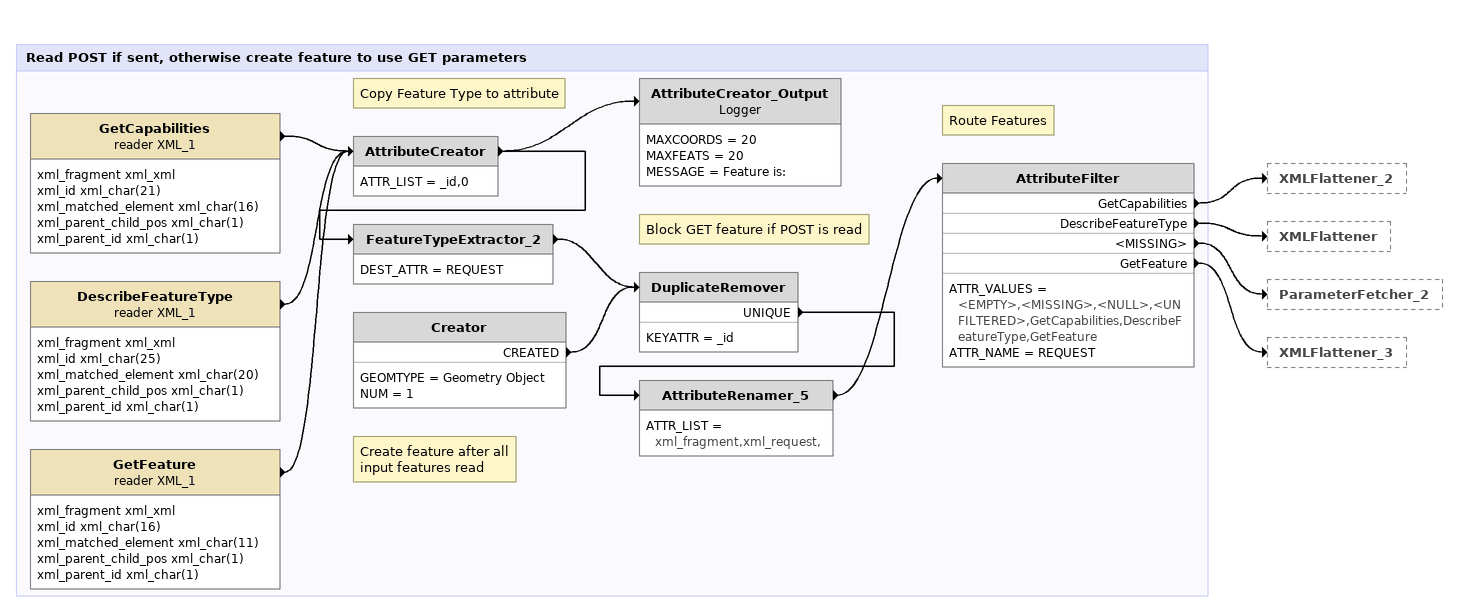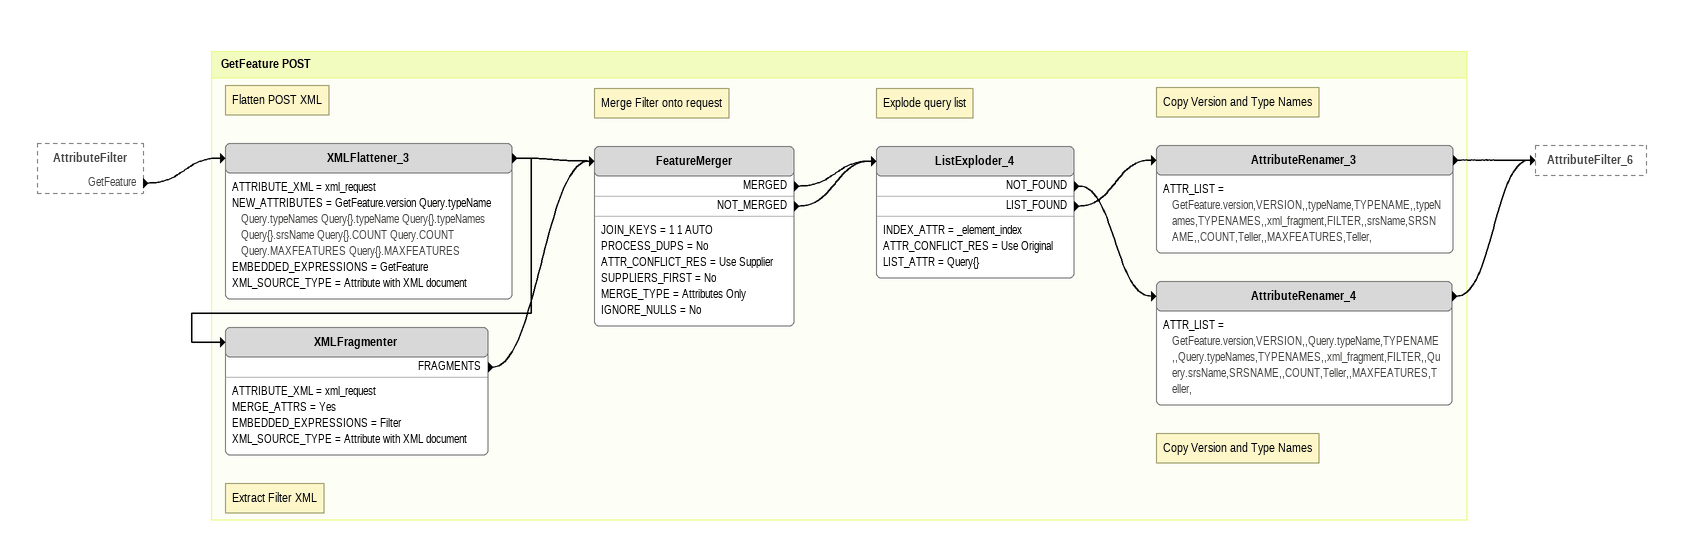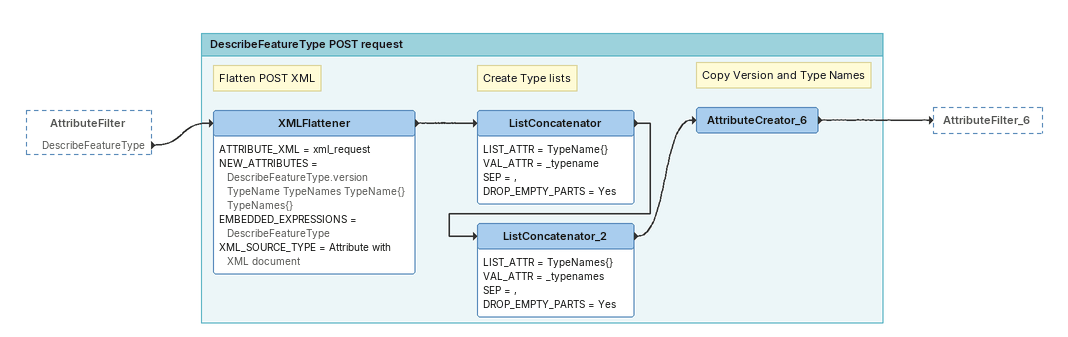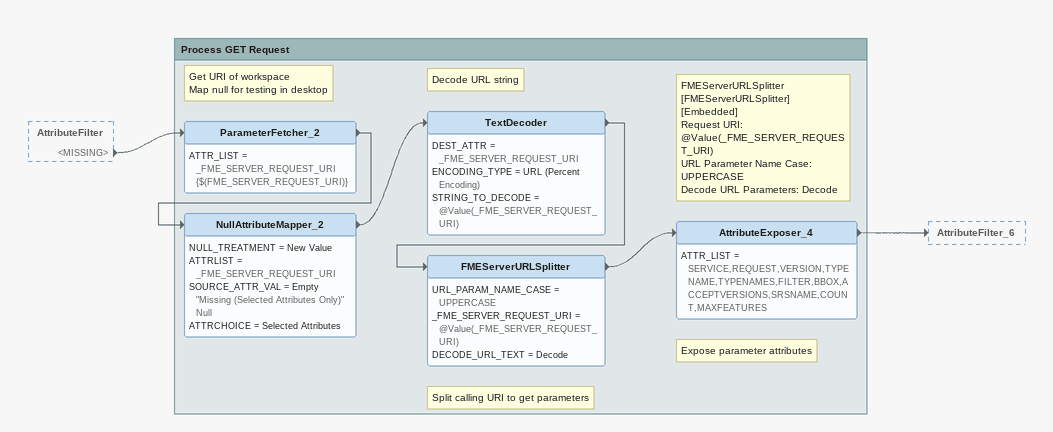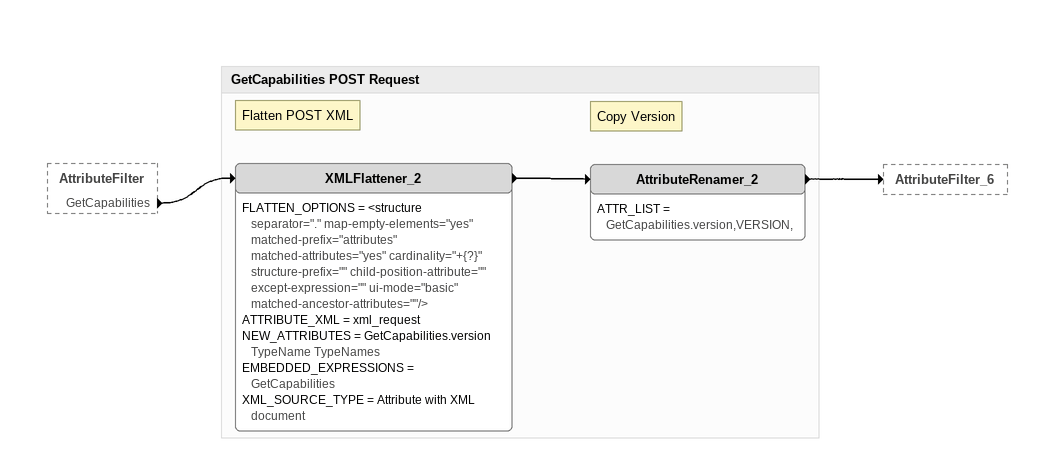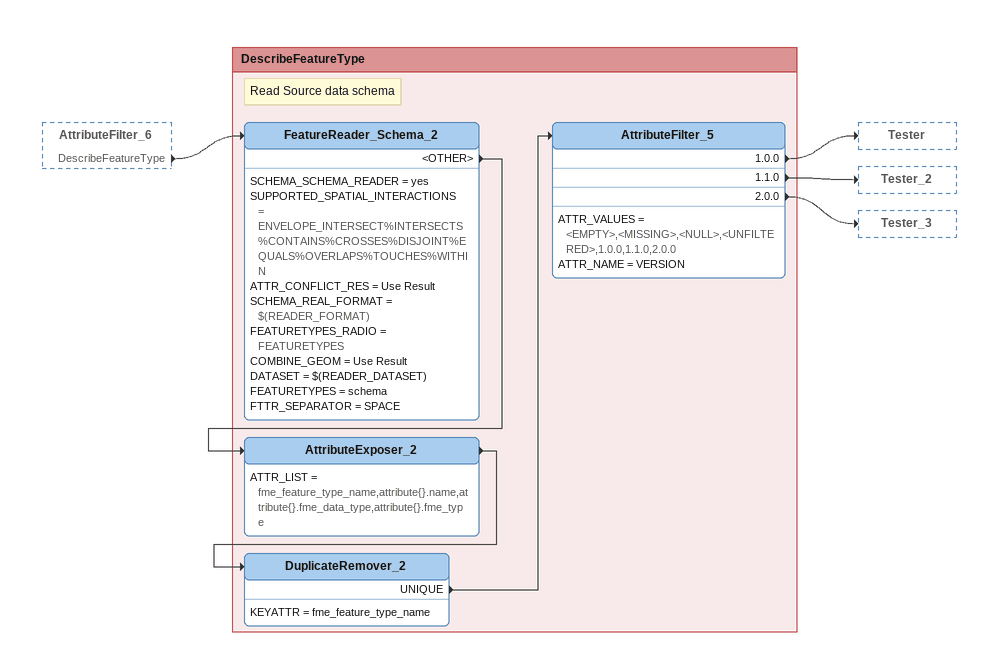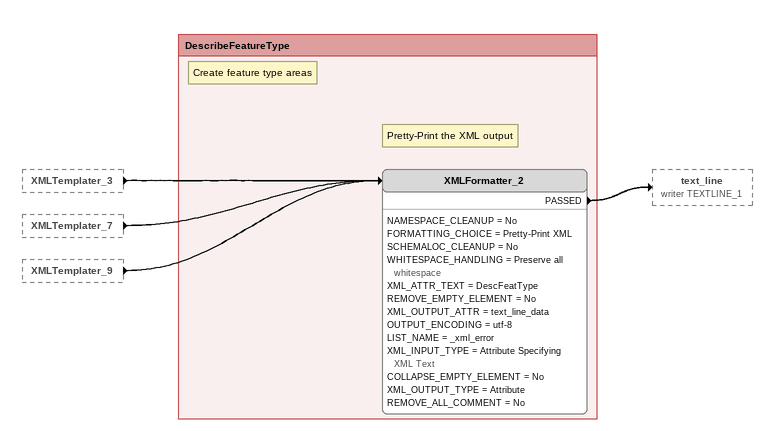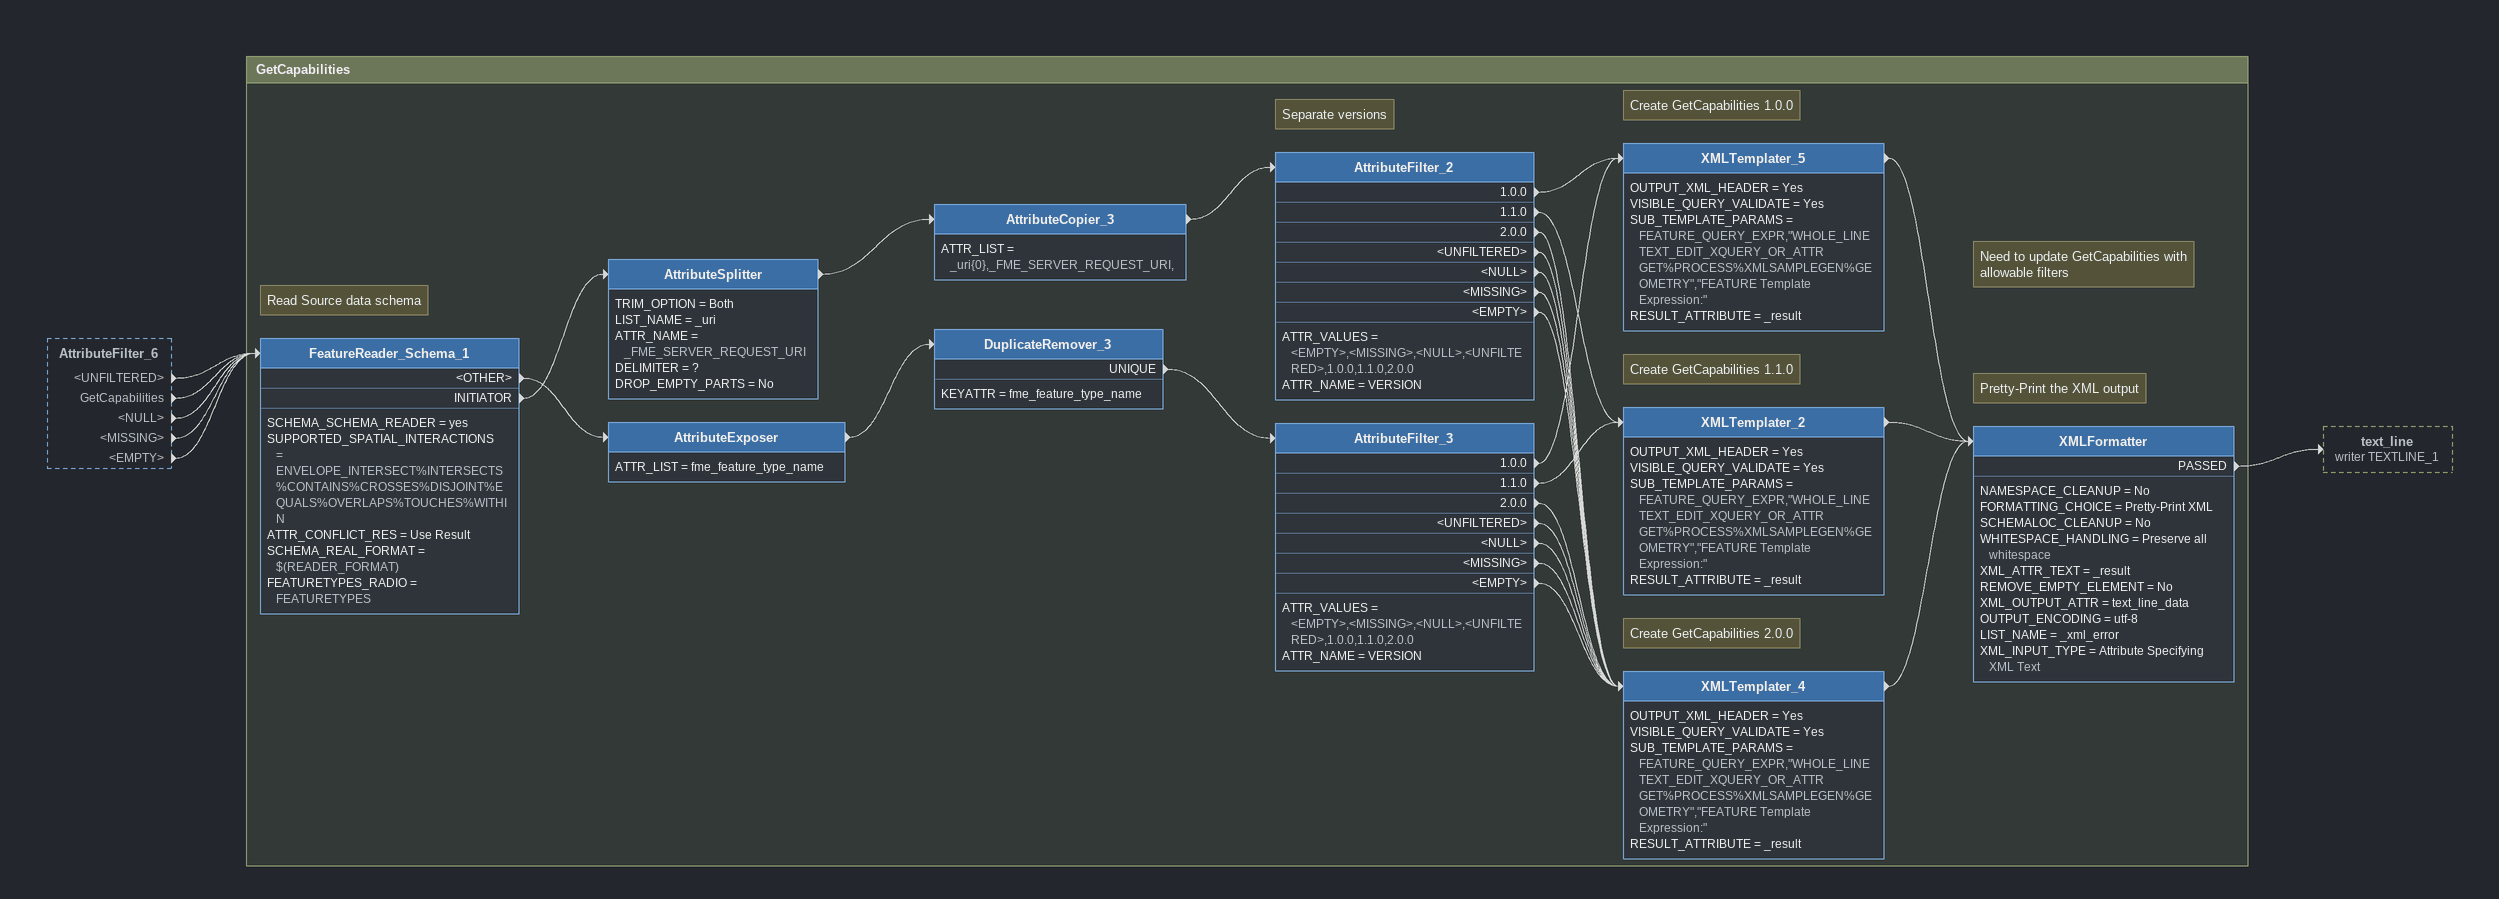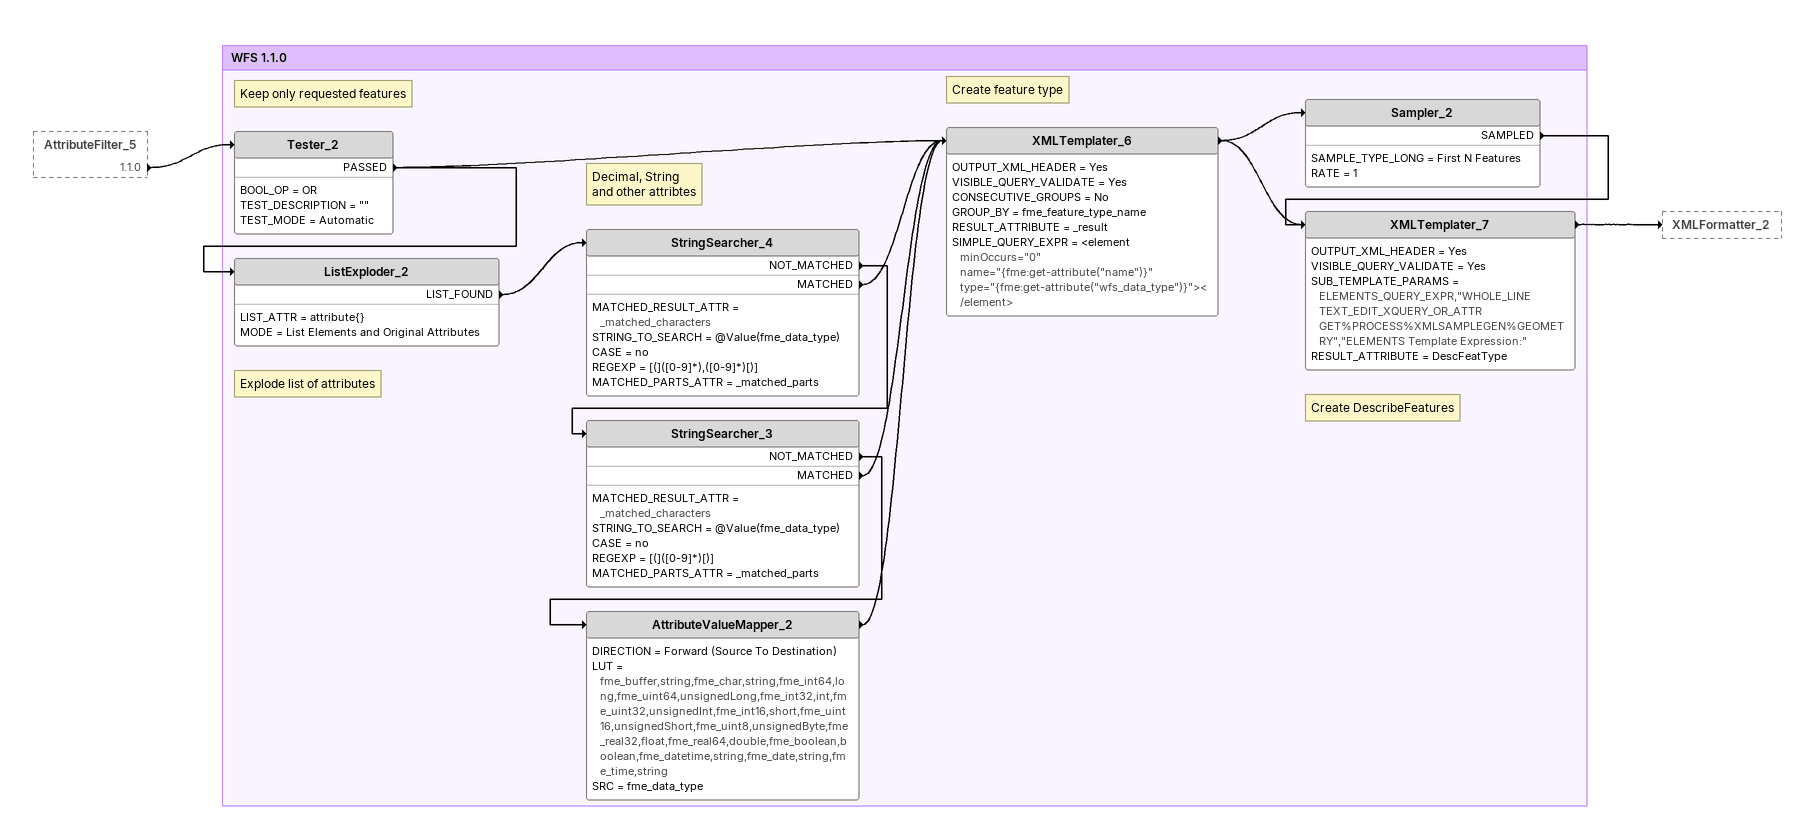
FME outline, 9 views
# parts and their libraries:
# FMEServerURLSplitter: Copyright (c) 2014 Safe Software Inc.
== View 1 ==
Bookmark: Read POST if sent, otherwise create feature to use GET parameters
GetCapabilities (reader XML_1)
    attributes: xml_fragment xml_xml, xml_id xml_char(21), xml_matched_element xml_char(16), xml_parent_child_pos xml_char(1), xml_parent_id xml_char(1)
    -> AttributeCreator
DescribeFeatureType (reader XML_1)
    attributes: xml_fragment xml_xml, xml_id xml_char(25), xml_matched_element xml_char(20), xml_parent_child_pos xml_char(1), xml_parent_id xml_char(1)
    -> AttributeCreator
GetFeature (reader XML_1)
    attributes: xml_fragment xml_xml, xml_id xml_char(16), xml_matched_element xml_char(11), xml_parent_child_pos xml_char(1), xml_parent_id xml_char(1)
    -> AttributeCreator
Note: Copy Feature Type to attribute
AttributeCreator
    ATTR_LIST = _id,0
    -> FeatureTypeExtractor_2
    -> AttributeCreator_Output
AttributeCreator_Output: Logger
    MAXCOORDS = 20
    MAXFEATS = 20
    MESSAGE = Feature is:
FeatureTypeExtractor_2
    DEST_ATTR = REQUEST
    -> DuplicateRemover
Note: Create feature after all / input features read
Creator
    GEOMTYPE = Geometry Object
    NUM = 1
    CREATED -> DuplicateRemover
Note: Block GET feature if POST is read
DuplicateRemover
    KEYATTR = _id
    UNIQUE -> AttributeRenamer_5
AttributeRenamer_5
    ATTR_LIST = xml_fragment,xml_request,
    -> AttributeFilter
Note: Route Features
AttributeFilter
    ATTR_VALUES = <EMPTY>,<MISSING>,<NULL>,<UNFILTERED>,GetCapabilities,DescribeFeatureType,GetFeature
    ATTR_NAME = REQUEST
    GetCapabilities -> XMLFlattener_2
    DescribeFeatureType -> XMLFlattener
    <MISSING> -> ParameterFetcher_2
    GetFeature -> XMLFlattener_3

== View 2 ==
AttributeFilter [outside]
    GetFeature -> XMLFlattener_3

Bookmark: GetFeature POST
Note: Flatten POST XML
XMLFlattener_3
    ATTRIBUTE_XML = xml_request
    NEW_ATTRIBUTES = GetFeature.version Query.typeName Query.typeNames Query{}.typeName Query{}.typeNames Query{}.srsName Query{}.COUNT Query.COUNT Query.MAXFEATURES Query{}.MAXFEATURES
    EMBEDDED_EXPRESSIONS = GetFeature
    XML_SOURCE_TYPE = Attribute with XML document
    -> XMLFragmenter
    -> FeatureMerger
Note: Extract Filter XML
XMLFragmenter
    ATTRIBUTE_XML = xml_request
    MERGE_ATTRS = Yes
    EMBEDDED_EXPRESSIONS = Filter
    XML_SOURCE_TYPE = Attribute with XML document
    FRAGMENTS -> FeatureMerger
Note: Merge Filter onto request
FeatureMerger
    JOIN_KEYS = 1 1 AUTO
    PROCESS_DUPS = No
    ATTR_CONFLICT_RES = Use Supplier
    SUPPLIERS_FIRST = No
    MERGE_TYPE = Attributes Only
    IGNORE_NULLS = No
    MERGED -> ListExploder_4
    NOT_MERGED -> ListExploder_4
Note: Explode query list
ListExploder_4
    INDEX_ATTR = _element_index
    ATTR_CONFLICT_RES = Use Original
    LIST_ATTR = Query{}
    NOT_FOUND -> AttributeRenamer_4
    LIST_FOUND -> AttributeRenamer_3
Note: Copy Version and Type Names
AttributeRenamer_3
    ATTR_LIST = GetFeature.version,VERSION,,typeName,TYPENAME,,typeNames,TYPENAMES,,xml_fragment,FILTER,,srsName,SRSNAME,,COUNT,Teller,,MAXFEATURES,Teller,
    -> AttributeFilter_6
Note: Copy Version and Type Names
AttributeRenamer_4
    ATTR_LIST = GetFeature.version,VERSION,,Query.typeName,TYPENAME,,Query.typeNames,TYPENAMES,,xml_fragment,FILTER,,Query.srsName,SRSNAME,,COUNT,Teller,,MAXFEATURES,Teller,
    -> AttributeFilter_6

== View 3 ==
AttributeFilter [outside]
    DescribeFeatureType -> XMLFlattener

Bookmark: DescribeFeatureType POST request
Note: Flatten POST XML
XMLFlattener
    ATTRIBUTE_XML = xml_request
    NEW_ATTRIBUTES = DescribeFeatureType.version TypeName TypeNames TypeName{} TypeNames{}
    EMBEDDED_EXPRESSIONS = DescribeFeatureType
    XML_SOURCE_TYPE = Attribute with XML document
    -> ListConcatenator
Note: Create Type lists
ListConcatenator
    LIST_ATTR = TypeName{}
    VAL_ATTR = _typename
    SEP = ,
    DROP_EMPTY_PARTS = Yes
    -> ListConcatenator_2
ListConcatenator_2
    LIST_ATTR = TypeNames{}
    VAL_ATTR = _typenames
    SEP = ,
    DROP_EMPTY_PARTS = Yes
    -> AttributeCreator_6
Note: Copy Version and Type Names
AttributeCreator_6
    -> AttributeFilter_6

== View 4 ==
AttributeFilter [outside]
    <MISSING> -> ParameterFetcher_2

Bookmark: Process GET Request
Note: Get URI of workspace / Map null for testing in desktop
ParameterFetcher_2
    ATTR_LIST = _FME_SERVER_REQUEST_URI {$(FME_SERVER_REQUEST_URI)}
    -> NullAttributeMapper_2
NullAttributeMapper_2
    NULL_TREATMENT = New Value
    ATTRLIST = _FME_SERVER_REQUEST_URI
    SOURCE_ATTR_VAL = Empty "Missing (Selected Attributes Only)" Null
    ATTRCHOICE = Selected Attributes
    -> TextDecoder
Note: Decode URL string
TextDecoder
    DEST_ATTR = _FME_SERVER_REQUEST_URI
    ENCODING_TYPE = URL (Percent Encoding)
    STRING_TO_DECODE = @Value(_FME_SERVER_REQUEST_URI)
    -> FMEServerURLSplitter
Note: Split calling URI to get parameters
Note: FMEServerURLSplitter [FMEServerURLSplitter] / [Embedded] / Request URI: @Value(_FME_SERVER_REQUEST_URI) / URL Parameter Name Case: UPPERCASE / Decode URL Parameters: Decode
FMEServerURLSplitter
    URL_PARAM_NAME_CASE = UPPERCASE
    _FME_SERVER_REQUEST_URI = @Value(_FME_SERVER_REQUEST_URI)
    DECODE_URL_TEXT = Decode
    -> AttributeExposer_4
Note: Expose parameter attributes
AttributeExposer_4
    ATTR_LIST = SERVICE,REQUEST,VERSION,TYPENAME,TYPENAMES,FILTER,BBOX,ACCEPTVERSIONS,SRSNAME,COUNT,MAXFEATURES
    -> AttributeFilter_6

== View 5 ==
AttributeFilter [outside]
    GetCapabilities -> XMLFlattener_2

Bookmark: GetCapabilities POST Request
Note: Flatten POST XML
XMLFlattener_2
    FLATTEN_OPTIONS = <structure separator="." map-empty-elements="yes" matched-prefix="attributes" matched-attributes="yes" cardinality="+{?}" structure-prefix="" child-position-attribute="" except-expression="" ui-mode="basic" matched-ancestor-attributes=""/>
    ATTRIBUTE_XML = xml_request
    NEW_ATTRIBUTES = GetCapabilities.version TypeName TypeNames
    EMBEDDED_EXPRESSIONS = GetCapabilities
    XML_SOURCE_TYPE = Attribute with XML document
    -> AttributeRenamer_2
Note: Copy Version
AttributeRenamer_2
    ATTR_LIST = GetCapabilities.version,VERSION,
    -> AttributeFilter_6

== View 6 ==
AttributeFilter_6 [outside]
    DescribeFeatureType -> FeatureReader_Schema_2

Bookmark: DescribeFeatureType
Note: Read Source data schema
FeatureReader_Schema_2
    SCHEMA_SCHEMA_READER = yes
    SUPPORTED_SPATIAL_INTERACTIONS = ENVELOPE_INTERSECT%INTERSECTS%CONTAINS%CROSSES%DISJOINT%EQUALS%OVERLAPS%TOUCHES%WITHIN
    ATTR_CONFLICT_RES = Use Result
    SCHEMA_REAL_FORMAT = $(READER_FORMAT)
    FEATURETYPES_RADIO = FEATURETYPES
    COMBINE_GEOM = Use Result
    DATASET = $(READER_DATASET)
    FEATURETYPES = schema
    FTTR_SEPARATOR = SPACE
    <OTHER> -> AttributeExposer_2
AttributeExposer_2
    ATTR_LIST = fme_feature_type_name,attribute{}.name,attribute{}.fme_data_type,attribute{}.fme_type
    -> DuplicateRemover_2
DuplicateRemover_2
    KEYATTR = fme_feature_type_name
    UNIQUE -> AttributeFilter_5
AttributeFilter_5
    ATTR_VALUES = <EMPTY>,<MISSING>,<NULL>,<UNFILTERED>,1.0.0,1.1.0,2.0.0
    ATTR_NAME = VERSION
    1.0.0 -> Tester
    1.1.0 -> Tester_2
    2.0.0 -> Tester_3

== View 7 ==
XMLTemplater_3 [outside]
    -> XMLFormatter_2
XMLTemplater_7 [outside]
    -> XMLFormatter_2
XMLTemplater_9 [outside]
    -> XMLFormatter_2

Bookmark: DescribeFeatureType
Note: Create feature type areas
Note: Pretty-Print the XML output
XMLFormatter_2
    NAMESPACE_CLEANUP = No
    FORMATTING_CHOICE = Pretty-Print XML
    SCHEMALOC_CLEANUP = No
    WHITESPACE_HANDLING = Preserve all whitespace
    XML_ATTR_TEXT = DescFeatType
    REMOVE_EMPTY_ELEMENT = No
    XML_OUTPUT_ATTR = text_line_data
    OUTPUT_ENCODING = utf-8
    LIST_NAME = _xml_error
    XML_INPUT_TYPE = Attribute Specifying XML Text
    COLLAPSE_EMPTY_ELEMENT = No
    XML_OUTPUT_TYPE = Attribute
    REMOVE_ALL_COMMENT = No
    PASSED -> text_line (writer TEXTLINE_1)

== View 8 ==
AttributeFilter_6 [outside]
    <UNFILTERED> -> FeatureReader_Schema_1
    GetCapabilities -> FeatureReader_Schema_1
    <NULL> -> FeatureReader_Schema_1
    <MISSING> -> FeatureReader_Schema_1
    <EMPTY> -> FeatureReader_Schema_1

Bookmark: GetCapabilities
Note: Read Source data schema
FeatureReader_Schema_1
    SCHEMA_SCHEMA_READER = yes
    SUPPORTED_SPATIAL_INTERACTIONS = ENVELOPE_INTERSECT%INTERSECTS%CONTAINS%CROSSES%DISJOINT%EQUALS%OVERLAPS%TOUCHES%WITHIN
    ATTR_CONFLICT_RES = Use Result
    SCHEMA_REAL_FORMAT = $(READER_FORMAT)
    FEATURETYPES_RADIO = FEATURETYPES
    <OTHER> -> AttributeExposer
    INITIATOR -> AttributeSplitter
AttributeSplitter
    TRIM_OPTION = Both
    LIST_NAME = _uri
    ATTR_NAME = _FME_SERVER_REQUEST_URI
    DELIMITER = ?
    DROP_EMPTY_PARTS = No
    -> AttributeCopier_3
AttributeCopier_3
    ATTR_LIST = _uri{0},_FME_SERVER_REQUEST_URI,
    -> AttributeFilter_2
Note: Separate versions
AttributeFilter_2
    ATTR_VALUES = <EMPTY>,<MISSING>,<NULL>,<UNFILTERED>,1.0.0,1.1.0,2.0.0
    ATTR_NAME = VERSION
    1.0.0 -> XMLTemplater_5
    1.1.0 -> XMLTemplater_2
    2.0.0 -> XMLTemplater_4
    <UNFILTERED> -> XMLTemplater_4
    <NULL> -> XMLTemplater_4
    <MISSING> -> XMLTemplater_4
    <EMPTY> -> XMLTemplater_4
AttributeExposer
    ATTR_LIST = fme_feature_type_name
    -> DuplicateRemover_3
DuplicateRemover_3
    KEYATTR = fme_feature_type_name
    UNIQUE -> AttributeFilter_3
AttributeFilter_3
    ATTR_VALUES = <EMPTY>,<MISSING>,<NULL>,<UNFILTERED>,1.0.0,1.1.0,2.0.0
    ATTR_NAME = VERSION
    1.0.0 -> XMLTemplater_5
    1.1.0 -> XMLTemplater_2
    2.0.0 -> XMLTemplater_4
    <UNFILTERED> -> XMLTemplater_4
    <NULL> -> XMLTemplater_4
    <MISSING> -> XMLTemplater_4
    <EMPTY> -> XMLTemplater_4
Note: Create GetCapabilities 1.0.0
XMLTemplater_5
    OUTPUT_XML_HEADER = Yes
    VISIBLE_QUERY_VALIDATE = Yes
    SUB_TEMPLATE_PARAMS = FEATURE_QUERY_EXPR,"WHOLE_LINE TEXT_EDIT_XQUERY_OR_ATTR GET%PROCESS%XMLSAMPLEGEN%GEOMETRY","FEATURE Template Expression:"
    RESULT_ATTRIBUTE = _result
    -> XMLFormatter
Note: Create GetCapabilities 1.1.0
Note: Need to update GetCapabilities with allowable filters
XMLTemplater_2
    OUTPUT_XML_HEADER = Yes
    VISIBLE_QUERY_VALIDATE = Yes
    SUB_TEMPLATE_PARAMS = FEATURE_QUERY_EXPR,"WHOLE_LINE TEXT_EDIT_XQUERY_OR_ATTR GET%PROCESS%XMLSAMPLEGEN%GEOMETRY","FEATURE Template Expression:"
    RESULT_ATTRIBUTE = _result
    -> XMLFormatter
Note: Create GetCapabilities 2.0.0
XMLTemplater_4
    OUTPUT_XML_HEADER = Yes
    VISIBLE_QUERY_VALIDATE = Yes
    SUB_TEMPLATE_PARAMS = FEATURE_QUERY_EXPR,"WHOLE_LINE TEXT_EDIT_XQUERY_OR_ATTR GET%PROCESS%XMLSAMPLEGEN%GEOMETRY","FEATURE Template Expression:"
    RESULT_ATTRIBUTE = _result
    -> XMLFormatter
Note: Pretty-Print the XML output
XMLFormatter
    NAMESPACE_CLEANUP = No
    FORMATTING_CHOICE = Pretty-Print XML
    SCHEMALOC_CLEANUP = No
    WHITESPACE_HANDLING = Preserve all whitespace
    XML_ATTR_TEXT = _result
    REMOVE_EMPTY_ELEMENT = No
    XML_OUTPUT_ATTR = text_line_data
    OUTPUT_ENCODING = utf-8
    LIST_NAME = _xml_error
    XML_INPUT_TYPE = Attribute Specifying XML Text
    PASSED -> text_line (writer TEXTLINE_1)

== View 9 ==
AttributeFilter_5 [outside]
    1.1.0 -> Tester_2

Bookmark: WFS 1.1.0
Note: Keep only requested features
Tester_2
    BOOL_OP = OR
    TEST_DESCRIPTION = ""
    TEST_MODE = Automatic
    PASSED -> ListExploder_2
    PASSED -> XMLTemplater_6
Note: Explode list of attributes
ListExploder_2
    LIST_ATTR = attribute{}
    MODE = List Elements and Original Attributes
    LIST_FOUND -> StringSearcher_4
Note: Decimal, String / and other attribtes
StringSearcher_4
    MATCHED_RESULT_ATTR = _matched_characters
    STRING_TO_SEARCH = @Value(fme_data_type)
    CASE = no
    REGEXP = [(]([0-9]*),([0-9]*)[)]
    MATCHED_PARTS_ATTR = _matched_parts
    NOT_MATCHED -> StringSearcher_3
    MATCHED -> XMLTemplater_6
StringSearcher_3
    MATCHED_RESULT_ATTR = _matched_characters
    STRING_TO_SEARCH = @Value(fme_data_type)
    CASE = no
    REGEXP = [(]([0-9]*)[)]
    MATCHED_PARTS_ATTR = _matched_parts
    NOT_MATCHED -> AttributeValueMapper_2
    MATCHED -> XMLTemplater_6
AttributeValueMapper_2
    DIRECTION = Forward (Source To Destination)
    LUT = fme_buffer,string,fme_char,string,fme_int64,long,fme_uint64,unsignedLong,fme_int32,int,fme_uint32,unsignedInt,fme_int16,short,fme_uint16,unsignedShort,fme_uint8,unsignedByte,fme_real32,float,fme_real64,double,fme_boolean,boolean,fme_datetime,string,fme_date,string,fme_time,string
    SRC = fme_data_type
    -> XMLTemplater_6
Note: Create feature type
XMLTemplater_6
    OUTPUT_XML_HEADER = Yes
    VISIBLE_QUERY_VALIDATE = Yes
    CONSECUTIVE_GROUPS = No
    GROUP_BY = fme_feature_type_name
    RESULT_ATTRIBUTE = _result
    SIMPLE_QUERY_EXPR = <element minOccurs="0" name="{fme:get-attribute("name")}" type="{fme:get-attribute("wfs_data_type")}"></element>
    -> XMLTemplater_7
    -> Sampler_2
Sampler_2
    SAMPLE_TYPE_LONG = First N Features
    RATE = 1
    SAMPLED -> XMLTemplater_7
Note: Create DescribeFeatures
XMLTemplater_7
    OUTPUT_XML_HEADER = Yes
    VISIBLE_QUERY_VALIDATE = Yes
    SUB_TEMPLATE_PARAMS = ELEMENTS_QUERY_EXPR,"WHOLE_LINE TEXT_EDIT_XQUERY_OR_ATTR GET%PROCESS%XMLSAMPLEGEN%GEOMETRY","ELEMENTS Template Expression:"
    RESULT_ATTRIBUTE = DescFeatType
    -> XMLFormatter_2
